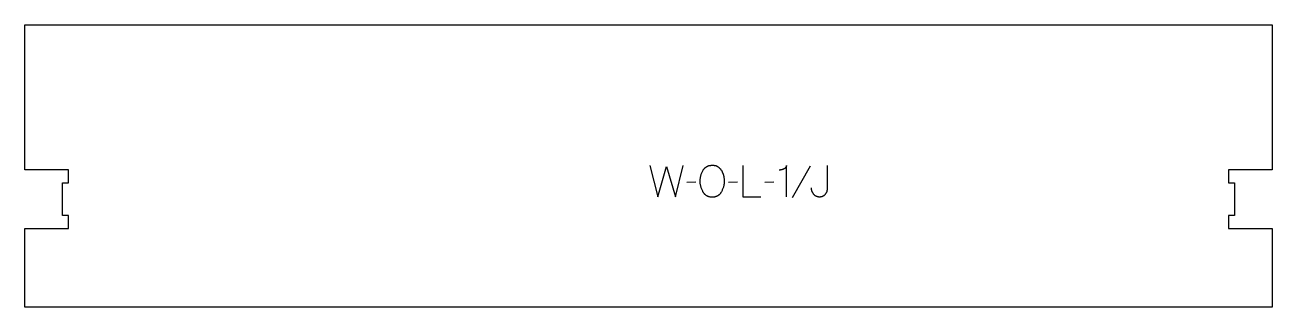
# Model space of a CAD drawing. Extents: x -600 to 600, y -136 to 135.
import ezdxf

# ---------------------------------------------------------------- set-up
doc = ezdxf.new("R2010")
doc.units = 0
doc.layers.add('1_ANYTOOL_1MMDEEP_LABELS_S', color=2, linetype='CONTINUOUS')
doc.layers.add('4_ANYTOOL_CUTTHROUGH_OUTSI', color=5, linetype='CONTINUOUS')

msp = doc.modelspace()

# ---------------------------------------------------------------- linework, layer by layer
at = {"layer": '1_ANYTOOL_1MMDEEP_LABELS_S'}
for p, q in [((155.4, -0.5), (138.2, -31.2)), ((45.6, -16.1), (36.9, -16.2)), ((85.7, -16.1), (76.9, -16.2)), ((120.6, -16.1), (111.8, -16.2))]:
    msp.add_line(p, q, dxfattribs=at)
msp.add_lwpolyline([(61.7, 0.3), (62.1, 0.3), (62.5, 0.3), (62.8, 0.3), (63, 0.3), (63.2, 0.2), (63.3, 0.2), (63.5, 0.2), (63.7, 0.2), (63.8, 0.1), (64, 0.1), (64.2, 0.1), (64.3, 0), (64.5, 0), (64.6, -0.1), (64.8, -0.1), (65, -0.2), (65.1, -0.2), (65.3, -0.3), (65.4, -0.4), (65.6, -0.4), (65.7, -0.5), (65.9, -0.6), (66, -0.6), (66.1, -0.7), (66.3, -0.8), (66.4, -0.9), (66.5, -1), (66.7, -1.1), (67.1, -1.3), (67.3, -1.5), (67.6, -1.7), (67.8, -1.9), (68.1, -2.1), (68.3, -2.4), (68.5, -2.6), (68.7, -2.8), (68.9, -3.1), (69.1, -3.3), (69.3, -3.5), (69.5, -3.8), (69.7, -4.1), (69.9, -4.3), (70.1, -4.6), (70.4, -5.2), (70.6, -5.5), (70.7, -5.8), (70.9, -6.1), (71, -6.4), (71.2, -6.7), (71.3, -7), (71.4, -7.3), (71.5, -7.6), (71.7, -7.9), (71.8, -8.2), (71.9, -8.6), (72, -8.9), (72.1, -9.2), (72.1, -9.6), (72.4, -10.6), (72.5, -11.3), (72.6, -11.9), (72.7, -12.6), (72.8, -13.2), (72.8, -13.9), (72.8, -14.5), (72.9, -15.2), (72.8, -15.8), (72.8, -16.4), (72.8, -17.1), (72.7, -17.7), (72.6, -18.4), (72.5, -19), (72.3, -19.6), (72.2, -20.3), (72, -20.9), (71.8, -21.5), (71.5, -22.2), (71.3, -22.8), (71, -23.5), (70.7, -24.1), (70.4, -24.7), (70.1, -25.4), (69.9, -25.7), (69.7, -26), (69.5, -26.3), (69.3, -26.6), (69.1, -26.8), (68.9, -27.1), (68.7, -27.4), (68.5, -27.6), (68.4, -27.7), (68.3, -27.8), (68.2, -28), (68, -28.1), (67.9, -28.2), (67.8, -28.3), (67.7, -28.4), (67.6, -28.5), (67.4, -28.6), (67.3, -28.7), (67.2, -28.8), (67.1, -28.9), (66.9, -28.9), (66.8, -29), (66.7, -29.1), (66.5, -29.2), (66.4, -29.3), (66.2, -29.4), (66.1, -29.4), (66, -29.5), (65.8, -29.6), (65.7, -29.6), (65.5, -29.7), (65.4, -29.8), (65.2, -29.8), (65.1, -29.9), (64.9, -29.9), (64.8, -30), (64.5, -30.1), (64.1, -30.2), (63.8, -30.2), (63.5, -30.3), (63.2, -30.3), (62.8, -30.4), (62.5, -30.4), (62.1, -30.5), (61.7, -30.5), (61.4, -30.5), (61, -30.5), (60.6, -30.5), (60.2, -30.4), (59.9, -30.4), (59.5, -30.3), (59.2, -30.3), (58.8, -30.2), (58.5, -30.1), (58.2, -30.1), (57.8, -30), (57.7, -29.9), (57.5, -29.9), (57.4, -29.8), (57.2, -29.7), (57.1, -29.7), (56.9, -29.6), (56.8, -29.5), (56.6, -29.5), (56.5, -29.4), (56.3, -29.3), (56.2, -29.3), (56, -29.2), (55.9, -29.1), (55.8, -29), (55.6, -28.9), (55.5, -28.8), (55.4, -28.7), (55.2, -28.6), (55.1, -28.5), (55, -28.4), (54.9, -28.3), (54.7, -28.2), (54.6, -28.1), (54.5, -28), (54.4, -27.9), (54.2, -27.8), (54.1, -27.7), (54, -27.6), (53.9, -27.4), (53.8, -27.3), (53.6, -27), (53.4, -26.8), (53.2, -26.5), (53, -26.2), (52.8, -25.9), (52.6, -25.6), (52.4, -25.3), (52.1, -24.6), (51.8, -24), (51.5, -23.3), (51.2, -22.7), (51, -22), (50.7, -21.4), (50.5, -20.7), (50.4, -20.1), (50.2, -19.4), (50.1, -18.8), (49.9, -18.1), (49.8, -17.5), (49.8, -16.8), (49.7, -16.2), (49.7, -15.5), (49.7, -14.9), (49.7, -14.2), (49.7, -13.5), (49.8, -12.8), (49.9, -12.1), (50, -11.5), (50.1, -10.8), (50.2, -10.1), (50.4, -9.5), (50.6, -8.8), (50.8, -8.2), (51, -7.6), (51.3, -6.9), (51.6, -6.3), (51.9, -5.7), (52.2, -5.1), (52.5, -4.5), (52.7, -4.2), (52.9, -3.9), (53.1, -3.6), (53.3, -3.4), (53.5, -3.1), (53.8, -2.9), (54, -2.6), (54.2, -2.4), (54.3, -2.3), (54.4, -2.2), (54.6, -2.1), (54.7, -1.9), (54.8, -1.8), (54.9, -1.7), (55.1, -1.6), (55.2, -1.5), (55.3, -1.5), (55.5, -1.4), (55.6, -1.3), (55.7, -1.2), (55.9, -1.1), (56, -1), (56.2, -0.9), (56.3, -0.9), (56.4, -0.8), (56.6, -0.7), (56.9, -0.6), (57.2, -0.5), (57.5, -0.3), (57.8, -0.2), (58.1, -0.1), (58.5, 0), (58.8, 0), (59.1, 0.1), (59.5, 0.2), (59.8, 0.2), (60.2, 0.3), (60.6, 0.3), (60.9, 0.3), (61.3, 0.3)], close=True, dxfattribs=at)
for points in [[(132.7, -30), (132.7, 0), (132.7, -0.1), (132.6, -0.3), (132.6, -0.4), (132.6, -0.5), (132.5, -0.7), (132.5, -0.8), (132.5, -1), (132.4, -1.1), (132.4, -1.2), (132.3, -1.3), (132.3, -1.4), (132.2, -1.5), (132.2, -1.5), (132.2, -1.6), (132.1, -1.6), (132.1, -1.7), (132.1, -1.8), (132, -1.8), (132, -1.9), (132, -1.9), (131.9, -2), (131.9, -2), (131.8, -2.1), (131.8, -2.1), (131.8, -2.2), (131.7, -2.2), (131.7, -2.3), (131.6, -2.3), (131.6, -2.4), (131.5, -2.4), (131.4, -2.5), (131.3, -2.6), (131.2, -2.7), (131.1, -2.8), (131, -2.9), (130.9, -3), (130.7, -3), (130.6, -3.1), (130.5, -3.2), (130.4, -3.3), (130.2, -3.3), (130.1, -3.4), (129.8, -3.5), (129.5, -3.6), (129.2, -3.7), (128.9, -3.8), (128.7, -3.9), (128.4, -4), (128.1, -4), (127.8, -4.1), (127.5, -4.1), (127.3, -4.2), (127, -4.2), (126.7, -4.3), (126.5, -4.3), (126.2, -4.3), (126, -4.3), (125.7, -4.3)], [(1.3, 0), (9, -30), (17.4, -0.9), (25.9, -30), (33.4, 0)], [(90.8, 0), (90.8, -30), (107.9, -30)], [(156.5, -21.5), (156.5, -21.7), (156.5, -21.9), (156.5, -22.1), (156.5, -22.3), (156.5, -22.5), (156.5, -22.7), (156.6, -22.9), (156.6, -23.1), (156.6, -23.3), (156.7, -23.5), (156.7, -23.7), (156.8, -23.9), (156.8, -24.1), (156.9, -24.3), (157, -24.5), (157, -24.7), (157.1, -24.8), (157.2, -25), (157.2, -25.2), (157.3, -25.4), (157.4, -25.6), (157.5, -25.7), (157.6, -25.9), (157.7, -26.1), (157.8, -26.3), (157.9, -26.4), (158, -26.6), (158.1, -26.8), (158.3, -26.9), (158.4, -27.1), (158.5, -27.3), (158.7, -27.4), (158.8, -27.6), (158.9, -27.7), (159.1, -27.9), (159.2, -28), (159.4, -28.2), (159.5, -28.3), (159.7, -28.4), (159.9, -28.6), (160, -28.7), (160.2, -28.8), (160.4, -28.9), (160.5, -29), (160.7, -29.1), (160.9, -29.2), (161, -29.3), (161.2, -29.4), (161.4, -29.4), (161.6, -29.5), (161.8, -29.6), (162, -29.6), (162.2, -29.7), (162.4, -29.7), (162.6, -29.8), (162.8, -29.8), (163, -29.9), (163.2, -29.9), (163.4, -29.9), (163.6, -30), (163.8, -30), (164, -30), (164.3, -30), (164.5, -30), (164.7, -30), (164.9, -30), (165.1, -30), (165.3, -30), (165.5, -29.9), (165.7, -29.9), (165.9, -29.9), (166.1, -29.9), (166.3, -29.8), (166.5, -29.8), (166.7, -29.7), (166.9, -29.7), (167.1, -29.6), (167.2, -29.5), (167.4, -29.5), (167.6, -29.4), (167.8, -29.3), (167.9, -29.3), (168.1, -29.2), (168.3, -29.1), (168.4, -29), (168.6, -28.9), (168.8, -28.8), (168.9, -28.7), (169.1, -28.6), (169.2, -28.4), (169.4, -28.3), (169.5, -28.2), (169.6, -28.1), (169.8, -27.9), (169.9, -27.8), (170.1, -27.6), (170.2, -27.5), (170.3, -27.3), (170.4, -27.2), (170.6, -27), (170.7, -26.9), (170.8, -26.7), (170.9, -26.6), (171, -26.4), (171.1, -26.2), (171.2, -26.1), (171.3, -25.9), (171.4, -25.7), (171.4, -25.6), (171.5, -25.4), (171.6, -25.2), (171.7, -25), (171.7, -24.8), (171.8, -24.7), (171.8, -24.5), (171.9, -24.3), (171.9, -24.1), (172, -23.9), (172, -23.7), (172.1, -23.5), (172.1, -23.3), (172.1, -23.1), (172.1, -22.9), (172.2, -22.7), (172.2, -22.5), (172.2, -22.3), (172.2, -22.1), (172.2, -21.9), (172.2, 0)]]:
    msp.add_lwpolyline(points, dxfattribs=at)
at = {"layer": '4_ANYTOOL_CUTTHROUGH_OUTSI'}
msp.add_lwpolyline([(558, -60.7), (599.7, -60.7), (599.7, -136.2), (-599.7, -136.2), (-599.7, -60.7), (-558, -60.7, 0.414214), (-557.7, -60.4), (-557.7, -48.4, 0.414214), (-558, -48.2), (-563.7, -48.2), (-563.7, -16.7), (-558, -16.7, 0.414214), (-557.7, -16.4), (-557.7, -4.4, 0.414214), (-558, -4.2), (-599.7, -4.2), (-599.7, 135.3), (599.7, 135.3), (599.7, -4.2), (558, -4.2, 0.414214), (557.7, -4.4), (557.7, -16.4, 0.414214), (558, -16.7), (563.7, -16.7), (563.7, -48.2), (558, -48.2, 0.414214), (557.7, -48.4), (557.7, -60.4, 0.414214)], format="xyb", close=True, dxfattribs=at)

doc.saveas('drawing.dxf')
